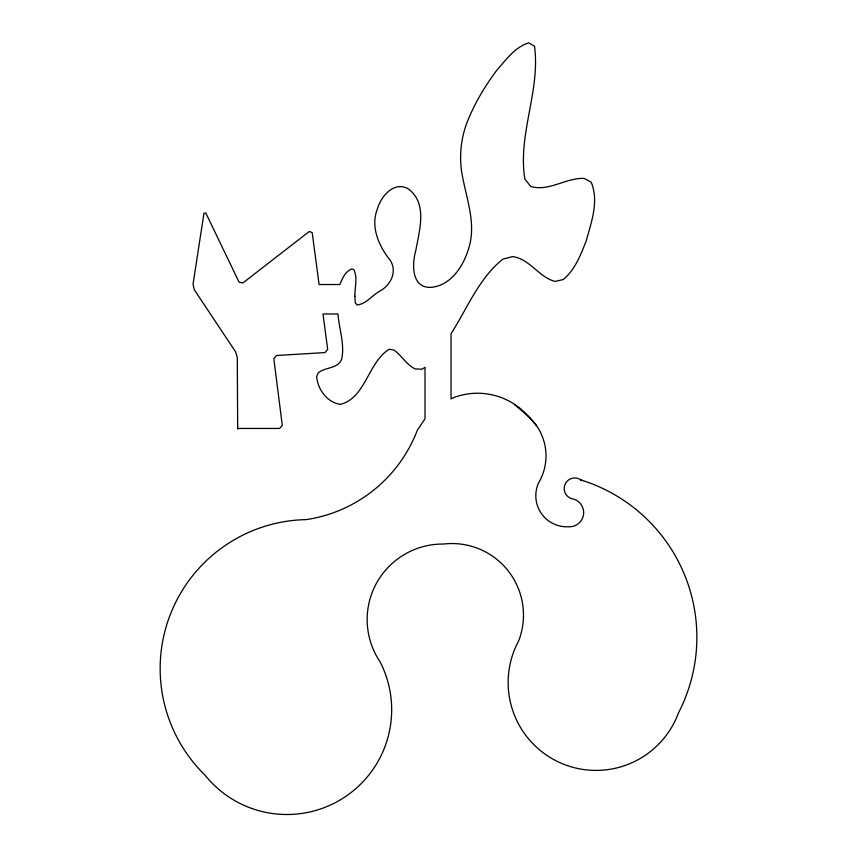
<?xml version="1.0" encoding="UTF-8"?>
<svg xmlns="http://www.w3.org/2000/svg" width="857" height="857" viewBox="0 0 857 857"><rect width="100%" height="100%" fill="white"/><g stroke="black" fill="none" stroke-linecap="round" stroke-linejoin="round"><path stroke-width="1.29" d="M514.532 404.547L528.469 416.481L536.493 425.575M354.905 296.211L355.269 302.875L357.08 304.974C366.143 304.106 371.584 295.644 379.801 291.123C392.27 284.406 398.43 268.702 387.878 257.325C377.787 243.442 370.695 225.595 377.476 208.669C381.065 195.964 394.659 180.313 408.735 189.204C427.718 203.784 419.341 230.522 415.849 250.298C411.938 263.699 411.103 287.877 430.717 287.395C450.439 285.842 462.941 266.913 468.308 249.591C477.381 222.949 465.169 196.296 461.409 169.997A99.326 99.326 0 0 1 466.476 123.944C473.771 104.768 484.28 87.06 496.514 70.649C505.801 60.022 514.639 47.274 528.737 42.85L534.511 46.224C540.553 90.542 517.574 134.538 524.838 179.006L530.687 186.44C549.026 191.893 565.791 177.635 584.12 178.395L591.159 182.177C599.225 201.245 591.287 222.37 586.102 241.181C580.618 255.043 575.047 269.762 563.22 279.532L555.068 281.428C538.689 277.122 529.905 258.996 512.657 256.586L502.866 259.125C478.795 278.375 467.269 308.413 451.028 333.727L451.028 398.944L453.31 397.734A67.467 67.467 0 0 1 528.469 416.481A53.038 53.038 0 0 1 538.528 483.005A31.066 31.066 0 0 0 568.384 526.766A14.173 14.173 0 0 0 583.574 514.286A14.173 14.173 0 0 0 571.683 498.645A10.563 10.563 0 0 1 565.534 483.348A10.563 10.563 0 0 1 581.807 480.67L580.928 479.963A164.694 164.694 0 0 1 678.519 712.81A87.875 87.875 0 0 1 559.942 762.666A87.875 87.875 0 0 1 518.678 640.832A71.549 71.549 0 0 0 443.38 544.045A75.545 75.545 0 0 0 380.133 661.915A104.79 104.79 0 0 1 205.069 775.199A149 149 0 0 1 306.324 519.61A141.362 141.362 0 0 0 417.37 430.16L425.018 418.784L425.018 367.31L421.998 369.185L415.27 368.938C406.422 364.878 401.912 355.676 394.166 350.17L389.196 349.26C368.124 362.104 365.928 397.541 340.529 404.365C327.278 402.629 317.401 389.185 316.683 376.319L318.247 372.849C325.264 367 337.422 368.981 341.6 359.469C345.007 344.321 339.083 329.099 337.979 313.983L322.982 313.983L327.674 349.324L324.985 352.591L276.532 355.494L273.822 358.762L282.307 425.372L279.596 428.457L237.678 428.457L237.678 429.046L237.293 357.455L235.557 351.766L194.303 289.762L193.061 284.106L203.966 213.243L205.787 212.975L239.049 282.114L242.842 283.003L309.334 231.444L312.194 232.611L319.083 284.524L339.897 284.524C342.232 278.568 345.178 271.562 351.541 269.002L353.716 269.494C357.937 277.636 354.712 287.427 354.905 296.211"/></g></svg>
